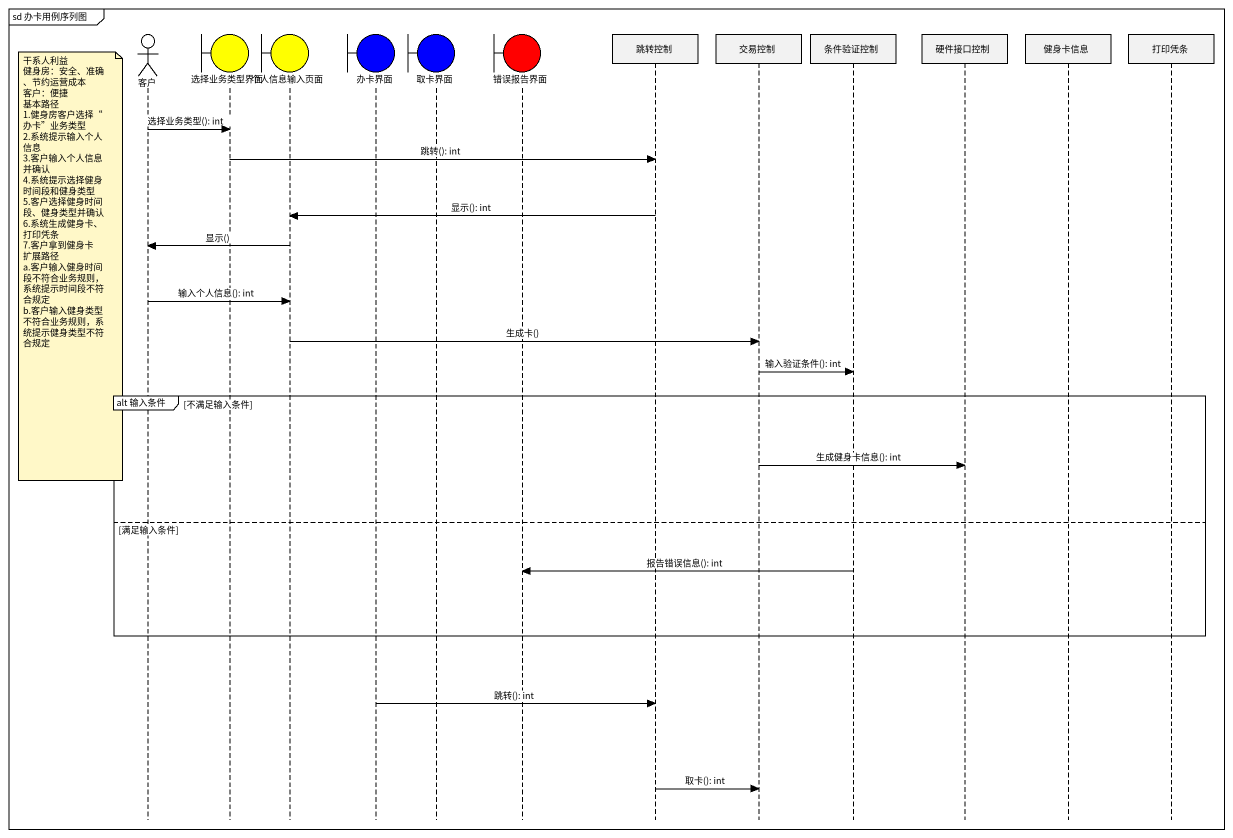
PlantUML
@startuml
mainframe sd 办卡用例序列图
hide footbox
actor 客户
boundary 选择业务类型界面 #FFFF00
boundary 个人信息输入页面 #FFFF00
boundary 办卡界面 #0000FF
boundary 取卡界面 #0000FF
boundary 错误报告界面 #FF0000
participant 跳转控制
participant 交易控制
participant 条件验证控制
participant 硬件接口控制
participant 健身卡信息
participant 打印凭条

客户 -> 选择业务类型界面 : 选择业务类型(): int
选择业务类型界面 -> 跳转控制 : 跳转(): int
跳转控制 -> 个人信息输入页面 : 显示(): int
个人信息输入页面 -> 客户 : 显示()
note left of 客户
  干系人利益
  健身房：安全、准确、节约运营成本
  客户：便捷
  基本路径
  1.健身房客户选择“办卡”业务类型
  2.系统提示输入个人信息
  3.客户输入个人信息并确认
  4.系统提示选择健身时间段和健身类型
  5.客户选择健身时间段、健身类型并确认
  6.系统生成健身卡、打印凭条
  7.客户拿到健身卡
  扩展路径
  a.客户输入健身时间段不符合业务规则，系统提示时间段不符合规定
  b.客户输入健身类型不符合业务规则，系统提示健身类型不符合规定
end note
客户 -> 个人信息输入页面 : 输入个人信息(): int
个人信息输入页面 -> 交易控制 : 生成卡()
交易控制 -> 条件验证控制 : 输入验证条件(): int
group alt 输入条件 [不满足输入条件]
  交易控制 -> 硬件接口控制 : 生成健身卡信息(): int
else 满足输入条件
  条件验证控制 -> 错误报告界面 : 报告错误信息(): int
end
办卡界面 -> 跳转控制 : 跳转(): int
跳转控制 -> 交易控制 : 取卡(): int
@enduml
